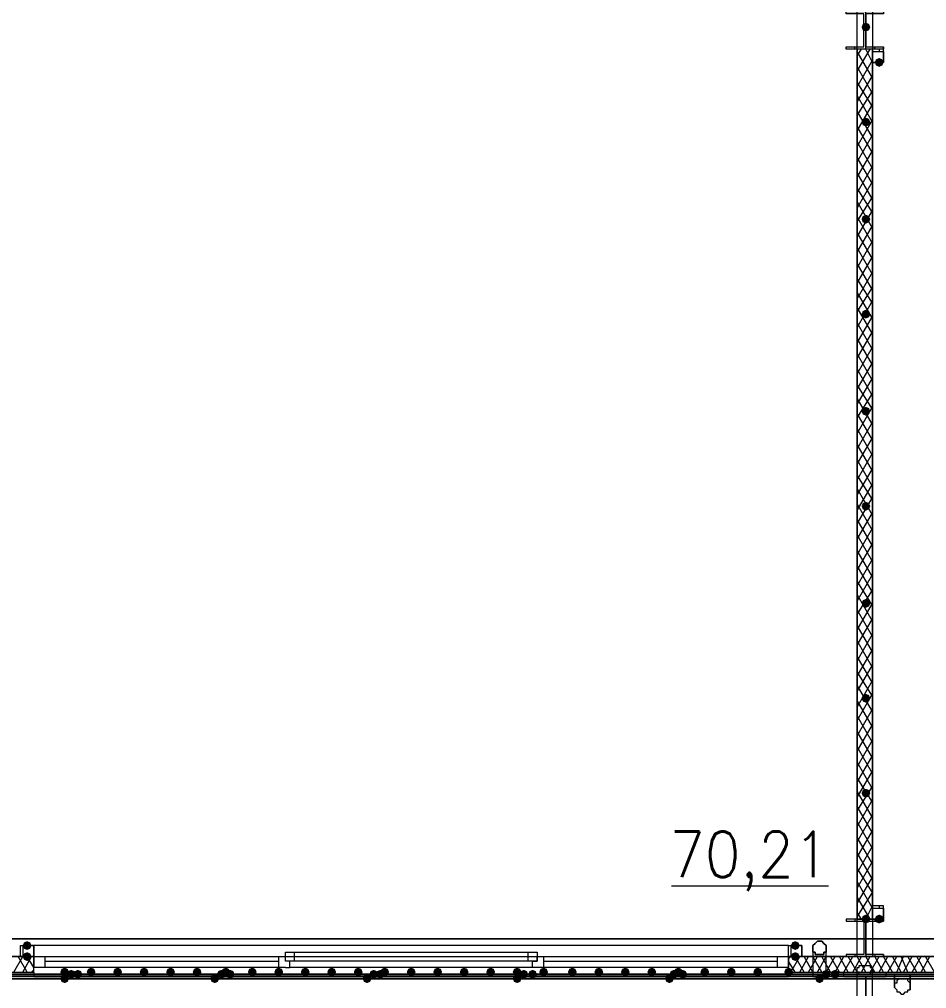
# Model space of a CAD drawing. Header units: millimetres. Extents: x 0 to 420, y 0 to 297.
# Drawn here: x 348.76 to 366.16, y 104.97 to 123.55 of the extents above; entities that cross this region are included whole.
import ezdxf

# ---------------------------------------------------------------- set-up
doc = ezdxf.new("R2010")
doc.units = ezdxf.units.MM
doc.styles.get("Standard").update_dxf_attribs({"font": 'STANDARD'})

msp = doc.modelspace()

# ---------------------------------------------------------------- hatches: boundary and pattern name
for color, points in [(7, [(365.082667, 123.401667), (365.057796, 123.341871), (364.998, 123.317), (364.938204, 123.341871), (364.913333, 123.401667), (364.938204, 123.461462), (364.998, 123.486333), (365.057796, 123.461463)]), (7, [(365.336667, 122.724333), (365.311796, 122.664537), (365.252, 122.639667), (365.192204, 122.664537), (365.167333, 122.724333), (365.192204, 122.784129), (365.252, 122.809), (365.311796, 122.784129)]), (7, [(365.082667, 121.581333), (365.057796, 121.521537), (364.998, 121.496667), (364.938204, 121.521537), (364.913333, 121.581333), (364.938204, 121.641129), (364.998, 121.666), (365.057796, 121.641129)]), (7, [(365.082667, 119.718667), (365.057796, 119.658871), (364.998, 119.634), (364.938204, 119.658871), (364.913333, 119.718667), (364.938204, 119.778462), (364.998, 119.803333), (365.057796, 119.778463)]), (7, [(365.082667, 117.898333), (365.057796, 117.838538), (364.998, 117.813667), (364.938204, 117.838538), (364.913333, 117.898333), (364.938204, 117.958129), (364.998, 117.983), (365.057796, 117.958129)]), (7, [(365.082667, 116.035667), (365.057796, 115.975871), (364.998, 115.951), (364.938204, 115.975871), (364.913333, 116.035667), (364.938204, 116.095462), (364.998, 116.120333), (365.057796, 116.095463)]), (7, [(365.082667, 114.215333), (365.057796, 114.155538), (364.998, 114.130667), (364.938204, 114.155538), (364.913333, 114.215333), (364.938204, 114.275129), (364.998, 114.3), (365.057796, 114.275129)]), (7, [(365.082667, 112.352667), (365.057796, 112.292871), (364.998, 112.268), (364.938204, 112.292871), (364.913333, 112.352667), (364.938204, 112.412462), (364.998, 112.437333), (365.057796, 112.412463)]), (7, [(365.082667, 110.532333), (365.057796, 110.472537), (364.998, 110.447667), (364.938204, 110.472537), (364.913333, 110.532333), (364.938204, 110.592129), (364.998, 110.617), (365.057796, 110.592129)]), (7, [(365.082667, 108.712), (365.057796, 108.652204), (364.998, 108.627333), (364.938204, 108.652204), (364.913333, 108.712), (364.938204, 108.771796), (364.998, 108.796667), (365.057796, 108.771796)]), (7, [(365.082667, 106.299), (365.057796, 106.239204), (364.998, 106.214333), (364.938204, 106.239204), (364.913333, 106.299), (364.938204, 106.358796), (364.998, 106.383667), (365.057796, 106.358796)]), (7, [(365.336667, 106.299), (365.311796, 106.239204), (365.252, 106.214333), (365.192204, 106.239204), (365.167333, 106.299), (365.192204, 106.358796), (365.252, 106.383667), (365.311796, 106.358796)]), (7, [(348.996, 105.791), (348.971129, 105.731204), (348.911333, 105.706333), (348.851537, 105.731204), (348.826667, 105.791), (348.851537, 105.850796), (348.911333, 105.875667), (348.971129, 105.850796)]), (7, [(363.728, 105.791), (363.703129, 105.731204), (363.643333, 105.706333), (363.583538, 105.731204), (363.558667, 105.791), (363.583537, 105.850796), (363.643333, 105.875667), (363.703129, 105.850796)]), (7, [(348.996, 105.579333), (348.971129, 105.519537), (348.911333, 105.494667), (348.851537, 105.519537), (348.826667, 105.579333), (348.851537, 105.639129), (348.911333, 105.664), (348.971129, 105.639129)]), (7, [(363.728, 105.579333), (363.703129, 105.519537), (363.643333, 105.494667), (363.583538, 105.519537), (363.558667, 105.579333), (363.583537, 105.639129), (363.643333, 105.664), (363.703129, 105.639129)]), (7, [(349.715667, 105.283), (349.690796, 105.223204), (349.631, 105.198333), (349.571204, 105.223204), (349.546333, 105.283), (349.571204, 105.342796), (349.631, 105.367667), (349.690796, 105.342796)]), (254, [(349.715667, 105.156), (349.690796, 105.096204), (349.631, 105.071333), (349.571204, 105.096204), (349.546333, 105.156), (349.571204, 105.215796), (349.631, 105.240667), (349.690796, 105.215796)]), (254, [(349.842667, 105.240667), (349.817796, 105.180871), (349.758, 105.156), (349.698204, 105.180871), (349.673333, 105.240667), (349.698204, 105.300462), (349.758, 105.325333), (349.817796, 105.300463)]), (254, [(349.969667, 105.240667), (349.944796, 105.180871), (349.885, 105.156), (349.825204, 105.180871), (349.800333, 105.240667), (349.825204, 105.300462), (349.885, 105.325333), (349.944796, 105.300463)]), (254, [(349.969667, 105.240667), (349.944796, 105.180871), (349.885, 105.156), (349.825204, 105.180871), (349.800333, 105.240667), (349.825204, 105.300462), (349.885, 105.325333), (349.944796, 105.300463)]), (7, [(350.223667, 105.283), (350.198796, 105.223204), (350.139, 105.198333), (350.079204, 105.223204), (350.054333, 105.283), (350.079204, 105.342796), (350.139, 105.367667), (350.198796, 105.342796)]), (7, [(350.731667, 105.283), (350.706796, 105.223204), (350.647, 105.198333), (350.587204, 105.223204), (350.562333, 105.283), (350.587204, 105.342796), (350.647, 105.367667), (350.706796, 105.342796)]), (7, [(351.239667, 105.283), (351.214796, 105.223204), (351.155, 105.198333), (351.095204, 105.223204), (351.070333, 105.283), (351.095204, 105.342796), (351.155, 105.367667), (351.214796, 105.342796)]), (7, [(351.747667, 105.283), (351.722796, 105.223204), (351.663, 105.198333), (351.603204, 105.223204), (351.578333, 105.283), (351.603204, 105.342796), (351.663, 105.367667), (351.722796, 105.342796)]), (7, [(352.255667, 105.283), (352.230796, 105.223204), (352.171, 105.198333), (352.111204, 105.223204), (352.086333, 105.283), (352.111204, 105.342796), (352.171, 105.367667), (352.230796, 105.342796)]), (254, [(352.594333, 105.156), (352.569462, 105.096204), (352.509667, 105.071333), (352.449871, 105.096204), (352.425, 105.156), (352.449871, 105.215796), (352.509667, 105.240667), (352.569462, 105.215796)]), (254, [(352.721333, 105.240667), (352.696462, 105.180871), (352.636667, 105.156), (352.576871, 105.180871), (352.552, 105.240667), (352.576871, 105.300462), (352.636667, 105.325333), (352.696462, 105.300463)]), (7, [(352.806, 105.283), (352.781129, 105.223204), (352.721333, 105.198333), (352.661538, 105.223204), (352.636667, 105.283), (352.661537, 105.342796), (352.721333, 105.367667), (352.781129, 105.342796)]), (254, [(352.890667, 105.240667), (352.865796, 105.180871), (352.806, 105.156), (352.746204, 105.180871), (352.721333, 105.240667), (352.746204, 105.300462), (352.806, 105.325333), (352.865796, 105.300463)]), (254, [(352.890667, 105.240667), (352.865796, 105.180871), (352.806, 105.156), (352.746204, 105.180871), (352.721333, 105.240667), (352.746204, 105.300462), (352.806, 105.325333), (352.865796, 105.300463)]), (7, [(353.314, 105.283), (353.289129, 105.223204), (353.229333, 105.198333), (353.169537, 105.223204), (353.144667, 105.283), (353.169537, 105.342796), (353.229333, 105.367667), (353.289129, 105.342796)]), (7, [(353.822, 105.283), (353.797129, 105.223204), (353.737333, 105.198333), (353.677538, 105.223204), (353.652667, 105.283), (353.677537, 105.342796), (353.737333, 105.367667), (353.797129, 105.342796)]), (7, [(354.33, 105.283), (354.305129, 105.223204), (354.245333, 105.198333), (354.185538, 105.223204), (354.160667, 105.283), (354.185537, 105.342796), (354.245333, 105.367667), (354.305129, 105.342796)]), (7, [(354.838, 105.283), (354.813129, 105.223204), (354.753333, 105.198333), (354.693537, 105.223204), (354.668667, 105.283), (354.693537, 105.342796), (354.753333, 105.367667), (354.813129, 105.342796)]), (7, [(355.346, 105.283), (355.321129, 105.223204), (355.261333, 105.198333), (355.201537, 105.223204), (355.176667, 105.283), (355.201537, 105.342796), (355.261333, 105.367667), (355.321129, 105.342796)]), (254, [(355.515333, 105.156), (355.490463, 105.096204), (355.430667, 105.071333), (355.370871, 105.096204), (355.346, 105.156), (355.370871, 105.215796), (355.430667, 105.240667), (355.490462, 105.215796)]), (254, [(355.642333, 105.240667), (355.617462, 105.180871), (355.557667, 105.156), (355.497871, 105.180871), (355.473, 105.240667), (355.497871, 105.300462), (355.557667, 105.325333), (355.617462, 105.300463)]), (254, [(355.769333, 105.240667), (355.744462, 105.180871), (355.684667, 105.156), (355.624871, 105.180871), (355.6, 105.240667), (355.624871, 105.300462), (355.684667, 105.325333), (355.744462, 105.300463)]), (254, [(355.769333, 105.240667), (355.744462, 105.180871), (355.684667, 105.156), (355.624871, 105.180871), (355.6, 105.240667), (355.624871, 105.300462), (355.684667, 105.325333), (355.744462, 105.300463)]), (7, [(355.854, 105.283), (355.829129, 105.223204), (355.769333, 105.198333), (355.709538, 105.223204), (355.684667, 105.283), (355.709537, 105.342796), (355.769333, 105.367667), (355.829129, 105.342796)]), (7, [(356.362, 105.283), (356.337129, 105.223204), (356.277333, 105.198333), (356.217538, 105.223204), (356.192667, 105.283), (356.217537, 105.342796), (356.277333, 105.367667), (356.337129, 105.342796)]), (7, [(356.87, 105.283), (356.845129, 105.223204), (356.785333, 105.198333), (356.725537, 105.223204), (356.700667, 105.283), (356.725537, 105.342796), (356.785333, 105.367667), (356.845129, 105.342796)]), (7, [(357.378, 105.283), (357.353129, 105.223204), (357.293333, 105.198333), (357.233538, 105.223204), (357.208667, 105.283), (357.233537, 105.342796), (357.293333, 105.367667), (357.353129, 105.342796)]), (7, [(357.886, 105.283), (357.861129, 105.223204), (357.801333, 105.198333), (357.741537, 105.223204), (357.716667, 105.283), (357.741537, 105.342796), (357.801333, 105.367667), (357.861129, 105.342796)]), (7, [(358.394, 105.283), (358.369129, 105.223204), (358.309333, 105.198333), (358.249537, 105.223204), (358.224667, 105.283), (358.249537, 105.342796), (358.309333, 105.367667), (358.369129, 105.342796)]), (254, [(358.394, 105.156), (358.369129, 105.096204), (358.309333, 105.071333), (358.249537, 105.096204), (358.224667, 105.156), (358.249537, 105.215796), (358.309333, 105.240667), (358.369129, 105.215796)]), (254, [(358.521, 105.240667), (358.496129, 105.180871), (358.436333, 105.156), (358.376537, 105.180871), (358.351667, 105.240667), (358.376537, 105.300462), (358.436333, 105.325333), (358.496129, 105.300463)]), (254, [(358.690333, 105.240667), (358.665462, 105.180871), (358.605667, 105.156), (358.545871, 105.180871), (358.521, 105.240667), (358.545871, 105.300462), (358.605667, 105.325333), (358.665462, 105.300463)]), (254, [(358.690333, 105.240667), (358.665462, 105.180871), (358.605667, 105.156), (358.545871, 105.180871), (358.521, 105.240667), (358.545871, 105.300462), (358.605667, 105.325333), (358.665462, 105.300463)]), (7, [(358.902, 105.283), (358.877129, 105.223204), (358.817333, 105.198333), (358.757538, 105.223204), (358.732667, 105.283), (358.757537, 105.342796), (358.817333, 105.367667), (358.877129, 105.342796)]), (7, [(359.452333, 105.283), (359.427462, 105.223204), (359.367667, 105.198333), (359.307871, 105.223204), (359.283, 105.283), (359.307871, 105.342796), (359.367667, 105.367667), (359.427462, 105.342796)]), (7, [(359.960333, 105.283), (359.935462, 105.223204), (359.875667, 105.198333), (359.815871, 105.223204), (359.791, 105.283), (359.815871, 105.342796), (359.875667, 105.367667), (359.935462, 105.342796)]), (7, [(360.468333, 105.283), (360.443463, 105.223204), (360.383667, 105.198333), (360.323871, 105.223204), (360.299, 105.283), (360.323871, 105.342796), (360.383667, 105.367667), (360.443462, 105.342796)]), (7, [(360.976333, 105.283), (360.951462, 105.223204), (360.891667, 105.198333), (360.831871, 105.223204), (360.807, 105.283), (360.831871, 105.342796), (360.891667, 105.367667), (360.951462, 105.342796)]), (254, [(361.315, 105.156), (361.290129, 105.096204), (361.230333, 105.071333), (361.170538, 105.096204), (361.145667, 105.156), (361.170537, 105.215796), (361.230333, 105.240667), (361.290129, 105.215796)]), (254, [(361.399667, 105.240667), (361.374796, 105.180871), (361.315, 105.156), (361.255204, 105.180871), (361.230333, 105.240667), (361.255204, 105.300462), (361.315, 105.325333), (361.374796, 105.300463)]), (7, [(361.484333, 105.283), (361.459462, 105.223204), (361.399667, 105.198333), (361.339871, 105.223204), (361.315, 105.283), (361.339871, 105.342796), (361.399667, 105.367667), (361.459462, 105.342796)]), (254, [(361.569, 105.240667), (361.544129, 105.180871), (361.484333, 105.156), (361.424537, 105.180871), (361.399667, 105.240667), (361.424537, 105.300462), (361.484333, 105.325333), (361.544129, 105.300463)]), (254, [(361.569, 105.240667), (361.544129, 105.180871), (361.484333, 105.156), (361.424537, 105.180871), (361.399667, 105.240667), (361.424537, 105.300462), (361.484333, 105.325333), (361.544129, 105.300463)]), (7, [(361.992333, 105.283), (361.967462, 105.223204), (361.907667, 105.198333), (361.847871, 105.223204), (361.823, 105.283), (361.847871, 105.342796), (361.907667, 105.367667), (361.967462, 105.342796)]), (7, [(362.500333, 105.283), (362.475462, 105.223204), (362.415667, 105.198333), (362.355871, 105.223204), (362.331, 105.283), (362.355871, 105.342796), (362.415667, 105.367667), (362.475462, 105.342796)]), (7, [(363.008333, 105.283), (362.983462, 105.223204), (362.923667, 105.198333), (362.863871, 105.223204), (362.839, 105.283), (362.863871, 105.342796), (362.923667, 105.367667), (362.983462, 105.342796)]), (7, [(363.601, 105.283), (363.576129, 105.223204), (363.516333, 105.198333), (363.456537, 105.223204), (363.431667, 105.283), (363.456537, 105.342796), (363.516333, 105.367667), (363.576129, 105.342796)]), (254, [(364.193667, 105.156), (364.168796, 105.096204), (364.109, 105.071333), (364.049204, 105.096204), (364.024333, 105.156), (364.049204, 105.215796), (364.109, 105.240667), (364.168796, 105.215796)]), (254, [(364.320667, 105.240667), (364.295796, 105.180871), (364.236, 105.156), (364.176204, 105.180871), (364.151333, 105.240667), (364.176204, 105.300462), (364.236, 105.325333), (364.295796, 105.300463)]), (254, [(364.49, 105.240667), (364.465129, 105.180871), (364.405333, 105.156), (364.345537, 105.180871), (364.320667, 105.240667), (364.345537, 105.300462), (364.405333, 105.325333), (364.465129, 105.300463)]), (254, [(364.49, 105.240667), (364.465129, 105.180871), (364.405333, 105.156), (364.345537, 105.180871), (364.320667, 105.240667), (364.345537, 105.300462), (364.405333, 105.325333), (364.465129, 105.300463)])]:
    msp.add_hatch(color=color).paths.add_polyline_path(points, flags=0)
h = msp.add_hatch(color=7)
h.paths.add_polyline_path([(382.947333, 105.156), (120.904, 105.156), (382.947333, 105.240667)], flags=0)
h.paths.add_polyline_path([(120.904, 105.156), (382.947333, 105.240667), (120.904, 105.240667)], flags=0)

# ---------------------------------------------------------------- linework, layer by layer
at = {"color": 7, "lineweight": 0}
for points in [[(394.335, 222.25), (260.265333, 222.25), (260.265333, 191.219667), (243.586, 191.219667), (243.586, 222.25), (109.516333, 222.25), (109.516333, 105.579333), (243.586, 105.579333), (243.586, 136.609667), (260.265333, 136.609667), (260.265333, 105.579333), (394.335, 105.579333)], [(243.586, 221.869), (243.586, 191.219667), (260.265333, 191.219667), (260.265333, 221.869), (393.954, 221.869), (393.954, 105.918), (260.265333, 105.918), (260.265333, 136.609667), (243.586, 136.609667), (243.586, 105.918), (109.897333, 105.918), (109.897333, 221.869)], [(365.336667, 122.978333), (364.617, 122.978333), (364.617, 123.020667), (364.955667, 123.020667), (364.955667, 123.655667), (364.617, 123.655667), (364.617, 123.698), (365.336667, 123.698), (365.336667, 123.655667), (364.998, 123.655667), (364.998, 123.020667), (365.336667, 123.020667)], [(364.828667, 122.978333), (364.828667, 106.299), (365.125, 106.299), (365.125, 122.978333)], [(365.336667, 122.978333), (365.125, 122.978333), (365.125, 122.724333), (365.336667, 122.724333)], [(365.336667, 122.936), (365.336667, 122.724333), (365.125, 122.724333), (365.125, 122.936)], [(365.336667, 106.553), (365.125, 106.553), (365.125, 106.299), (365.336667, 106.299)], [(365.336667, 106.510667), (365.336667, 106.299), (365.125, 106.299), (365.125, 106.510667)], [(365.336667, 106.299), (364.617, 106.299), (364.617, 106.256667), (364.955667, 106.256667), (364.955667, 105.621667), (364.617, 105.621667), (364.617, 105.579333), (365.336667, 105.579333), (365.336667, 105.621667), (364.998, 105.621667), (364.998, 106.256667), (365.336667, 106.256667)], [(348.784333, 105.791), (349.038333, 105.791), (349.038333, 105.579333), (348.784333, 105.579333)], [(348.826667, 105.791), (348.826667, 105.579333), (349.038333, 105.579333), (349.038333, 105.791)], [(363.516333, 105.791), (363.770333, 105.791), (363.770333, 105.579333), (363.516333, 105.579333)], [(363.558667, 105.791), (363.558667, 105.579333), (363.770333, 105.579333), (363.770333, 105.791)], [(363.982, 105.748667), (363.982, 105.791), (364.024333, 105.833333), (364.066667, 105.875667), (364.109, 105.875667), (364.151333, 105.875667), (364.193667, 105.833333), (364.236, 105.791), (364.236, 105.748667), (364.236, 105.706333), (364.236, 105.664), (364.193667, 105.664), (364.193667, 105.621667), (364.151333, 105.621667), (364.109, 105.621667), (364.066667, 105.621667), (364.024333, 105.621667), (364.024333, 105.664), (363.982, 105.664), (363.982, 105.706333), (363.982, 105.748667), (363.982, 105.706333), (363.982, 105.664), (364.024333, 105.664), (364.024333, 105.621667), (364.066667, 105.621667), (364.109, 105.621667), (364.151333, 105.621667), (364.193667, 105.621667), (364.193667, 105.664), (364.236, 105.664), (364.236, 105.706333), (364.236, 105.748667), (364.236, 105.791), (364.193667, 105.833333), (364.151333, 105.875667), (364.109, 105.875667), (364.066667, 105.875667), (364.024333, 105.833333), (363.982, 105.791)], [(364.236, 105.748667), (364.236, 105.791), (364.193667, 105.833333), (364.151333, 105.875667), (364.109, 105.875667), (364.066667, 105.875667), (364.024333, 105.833333), (363.982, 105.791), (363.982, 105.748667), (363.982, 105.706333), (363.982, 105.664), (364.024333, 105.664), (364.024333, 105.621667), (364.066667, 105.621667), (364.109, 105.621667), (364.151333, 105.621667), (364.193667, 105.621667), (364.193667, 105.664), (364.236, 105.664), (364.236, 105.706333)], [(349.038333, 105.579333), (349.038333, 105.367667)], [(353.864333, 105.664), (354.033667, 105.664), (354.033667, 105.494667), (353.864333, 105.494667)], [(358.690333, 105.494667), (358.521, 105.494667), (358.521, 105.664), (358.690333, 105.664)], [(363.516333, 105.579333), (363.516333, 105.367667)], [(364.998, 105.41), (365.040333, 105.41), (365.082667, 105.41), (365.082667, 105.367667), (365.125, 105.367667), (365.125, 105.325333), (365.125, 105.283), (365.082667, 105.283), (365.082667, 105.240667), (365.040333, 105.240667), (364.998, 105.240667), (364.955667, 105.240667), (364.913333, 105.240667), (364.871, 105.240667), (364.871, 105.283), (364.828667, 105.283), (364.828667, 105.325333), (364.828667, 105.367667), (364.871, 105.367667), (364.871, 105.41), (364.913333, 105.41), (364.955667, 105.41)], [(382.947333, 105.156), (120.904, 105.156), (382.947333, 105.240667)], [(120.904, 105.156), (382.947333, 105.240667), (120.904, 105.240667)], [(364.998, 105.198333), (347.599, 105.198333), (347.599, 104.817333), (364.998, 104.817333)], [(363.982, 105.198333), (364.024333, 105.198333), (364.066667, 105.156), (364.109, 105.156), (364.151333, 105.156), (364.193667, 105.198333), (364.236, 105.198333), (364.193667, 105.198333), (364.151333, 105.198333), (364.109, 105.198333), (364.066667, 105.198333), (364.024333, 105.198333)], [(382.735667, 105.198333), (364.998, 105.198333), (364.998, 104.817333), (382.735667, 104.817333)], [(365.548333, 105.029), (365.548333, 104.986667), (365.590667, 104.944333), (365.590667, 104.902), (365.633, 104.902), (365.675333, 104.859667), (365.717667, 104.859667), (365.76, 104.902), (365.802333, 104.902), (365.802333, 104.944333), (365.844667, 104.944333), (365.844667, 104.986667), (365.844667, 105.029), (365.844667, 105.071333), (365.802333, 105.113667), (365.802333, 105.156), (365.76, 105.156), (365.717667, 105.156), (365.675333, 105.156), (365.633, 105.156), (365.590667, 105.113667), (365.590667, 105.071333), (365.548333, 105.071333)], [(365.844667, 105.029), (365.844667, 105.071333), (365.802333, 105.113667), (365.802333, 105.156), (365.76, 105.156), (365.717667, 105.156), (365.675333, 105.156), (365.633, 105.156), (365.590667, 105.113667), (365.590667, 105.071333), (365.548333, 105.071333), (365.548333, 105.029), (365.548333, 104.986667), (365.590667, 104.944333), (365.590667, 104.902), (365.633, 104.902), (365.675333, 104.859667), (365.717667, 104.859667), (365.76, 104.902), (365.802333, 104.902), (365.802333, 104.944333), (365.844667, 104.944333), (365.844667, 104.986667)]]:
    msp.add_lwpolyline(points, close=True, dxfattribs=at)
at = {"color": 254, "lineweight": 0}
msp.add_lwpolyline([(243.586, 221.869), (109.897333, 221.869), (109.897333, 105.918), (243.586, 105.918), (243.586, 136.609667), (260.265333, 136.609667), (260.265333, 105.918), (393.954, 105.918), (393.954, 221.869), (260.265333, 221.869), (260.265333, 191.219667), (243.586, 191.219667)], close=True, dxfattribs=at)
at = {"color": 43, "lineweight": 0}
for points in [[(364.828667, 140.081), (347.726, 140.081), (347.726, 105.579333), (364.828667, 105.579333)], [(394.335, 140.081), (365.125, 140.081), (365.125, 105.579333), (394.335, 105.579333)]]:
    msp.add_lwpolyline(points, close=True, dxfattribs=at)
at = {"color": 7, "lineweight": 0}
for points in [[(364.998, 122.978333), (364.998, 123.698)], [(364.617, 122.978333), (364.617, 123.020667)], [(364.786333, 122.978333), (364.786333, 123.020667)], [(364.828667, 122.851333), (364.913333, 122.978333)], [(364.828667, 122.555), (365.082667, 122.978333)], [(365.125, 122.428), (364.828667, 122.936)], [(365.125, 122.724333), (364.998, 122.978333)], [(365.167333, 122.978333), (365.167333, 123.020667)], [(365.252, 122.978333), (365.252, 122.936)], [(365.336667, 122.978333), (365.336667, 123.020667)], [(364.828667, 122.258667), (365.125, 122.766667)], [(365.125, 122.131667), (364.828667, 122.639667)], [(364.828667, 121.962333), (365.125, 122.470333)], [(365.125, 121.877667), (364.828667, 122.343333)], [(364.828667, 121.708333), (365.125, 122.174)], [(365.125, 121.581333), (364.828667, 122.089333)], [(364.828667, 121.412), (365.125, 121.92)], [(365.125, 121.285), (364.828667, 121.793)], [(364.828667, 121.115667), (365.125, 121.623667)], [(365.125, 120.988667), (364.828667, 121.496667)], [(364.828667, 120.819333), (365.125, 121.327333)], [(365.125, 120.692333), (364.828667, 121.200333)], [(364.828667, 120.523), (365.125, 121.031)], [(365.125, 120.396), (364.828667, 120.904)], [(364.828667, 120.226667), (365.125, 120.734667)], [(365.125, 120.099667), (364.828667, 120.607667)], [(364.828667, 119.930333), (365.125, 120.438333)], [(365.125, 119.845667), (364.828667, 120.311333)], [(364.828667, 119.676333), (365.125, 120.142)], [(365.125, 119.549333), (364.828667, 120.057333)], [(364.828667, 119.38), (365.125, 119.888)], [(365.125, 119.253), (364.828667, 119.761)], [(364.828667, 119.083667), (365.125, 119.591667)], [(365.125, 118.956667), (364.828667, 119.464667)], [(364.828667, 118.787333), (365.125, 119.295333)], [(365.125, 118.660333), (364.828667, 119.168333)], [(364.828667, 118.491), (365.125, 118.999)], [(365.125, 118.364), (364.828667, 118.872)], [(364.828667, 118.194667), (365.125, 118.702667)], [(365.125, 118.11), (364.828667, 118.575667)], [(364.828667, 117.940667), (365.125, 118.406333)], [(365.125, 117.813667), (364.828667, 118.321667)], [(364.828667, 117.644333), (365.125, 118.152333)], [(365.125, 117.517333), (364.828667, 118.025333)], [(364.828667, 117.348), (365.125, 117.856)], [(365.125, 117.221), (364.828667, 117.729)], [(364.828667, 117.051667), (365.125, 117.559667)], [(365.125, 116.924667), (364.828667, 117.432667)], [(364.828667, 116.755333), (365.125, 117.263333)], [(365.125, 116.628333), (364.828667, 117.136333)], [(364.828667, 116.459), (365.125, 116.967)], [(365.125, 116.332), (364.828667, 116.84)], [(364.828667, 116.162667), (365.125, 116.670667)], [(365.125, 116.078), (364.828667, 116.543667)], [(364.828667, 115.908667), (365.125, 116.374333)], [(365.125, 115.781667), (364.828667, 116.289667)], [(364.828667, 115.612333), (365.125, 116.120333)], [(365.125, 115.485333), (364.828667, 115.993333)], [(364.828667, 115.316), (365.125, 115.824)], [(365.125, 115.189), (364.828667, 115.697)], [(364.828667, 115.019667), (365.125, 115.527667)], [(365.125, 114.892667), (364.828667, 115.400667)], [(364.828667, 114.723333), (365.125, 115.231333)], [(365.125, 114.596333), (364.828667, 115.104333)], [(364.828667, 114.427), (365.125, 114.935)], [(365.125, 114.342333), (364.828667, 114.808)], [(364.828667, 114.130667), (365.125, 114.638667)], [(365.125, 114.046), (364.828667, 114.554)], [(364.828667, 113.876667), (365.125, 114.384667)], [(365.125, 113.749667), (364.828667, 114.257667)], [(364.828667, 113.580333), (365.125, 114.088333)], [(365.125, 113.453333), (364.828667, 113.961333)], [(364.828667, 113.284), (365.125, 113.792)], [(365.125, 113.157), (364.828667, 113.665)], [(364.828667, 112.987667), (365.125, 113.495667)], [(365.125, 112.860667), (364.828667, 113.368667)], [(364.828667, 112.691333), (365.125, 113.199333)], [(365.125, 112.564333), (364.828667, 113.072333)], [(364.828667, 112.395), (365.125, 112.903)], [(365.125, 112.310333), (364.828667, 112.776)], [(364.828667, 112.141), (365.125, 112.606667)], [(365.125, 112.014), (364.828667, 112.522)], [(364.828667, 111.844667), (365.125, 112.352667)], [(365.125, 111.717667), (364.828667, 112.225667)], [(364.828667, 111.548333), (365.125, 112.056333)], [(365.125, 111.421333), (364.828667, 111.929333)], [(364.828667, 111.252), (365.125, 111.76)], [(365.125, 111.125), (364.828667, 111.633)], [(364.828667, 110.955667), (365.125, 111.463667)], [(365.125, 110.828667), (364.828667, 111.336667)], [(364.828667, 110.659333), (365.125, 111.167333)], [(365.125, 110.574667), (364.828667, 111.040333)], [(364.828667, 110.363), (365.125, 110.871)], [(365.125, 110.278333), (364.828667, 110.786333)], [(364.828667, 110.109), (365.125, 110.617)], [(365.125, 109.982), (364.828667, 110.49)], [(364.828667, 109.812667), (365.125, 110.320667)], [(365.125, 109.685667), (364.828667, 110.193667)], [(364.828667, 109.516333), (365.125, 110.024333)], [(365.125, 109.389333), (364.828667, 109.897333)], [(364.828667, 109.22), (365.125, 109.728)], [(365.125, 109.093), (364.828667, 109.601)], [(364.828667, 108.923667), (365.125, 109.431667)], [(365.125, 108.796667), (364.828667, 109.304667)], [(364.828667, 108.627333), (365.125, 109.135333)], [(365.125, 108.542667), (364.828667, 109.008333)], [(364.828667, 108.373333), (365.125, 108.839)], [(365.125, 108.246333), (364.828667, 108.754333)], [(364.828667, 108.077), (365.125, 108.585)], [(365.125, 107.95), (364.828667, 108.458)], [(364.828667, 107.780667), (365.125, 108.288667)], [(365.125, 107.653667), (364.828667, 108.161667)], [(364.828667, 107.484333), (365.125, 107.992333)], [(365.125, 107.357333), (364.828667, 107.865333)], [(364.828667, 107.188), (365.125, 107.696)], [(365.125, 107.061), (364.828667, 107.569)], [(364.828667, 106.891667), (365.125, 107.399667)], [(365.125, 106.807), (364.828667, 107.272667)], [(364.828667, 106.595333), (365.125, 107.103333)], [(361.272667, 106.934), (364.278333, 106.934)], [(365.125, 106.510667), (364.828667, 107.018667)], [(364.828667, 106.341333), (365.125, 106.807)], [(365.082667, 106.299), (364.828667, 106.722333)], [(364.998, 106.299), (365.125, 106.553)], [(365.252, 106.553), (365.252, 106.510667)], [(364.913333, 106.299), (364.828667, 106.426)], [(364.617, 106.299), (364.617, 106.256667)], [(364.786333, 106.299), (364.786333, 106.256667)], [(364.998, 106.299), (364.998, 105.579333)], [(365.167333, 106.299), (365.167333, 106.256667)], [(365.336667, 106.299), (365.336667, 106.256667)], [(356.277333, 105.791), (349.038333, 105.791), (349.038333, 105.706333)], [(356.277333, 105.791), (349.038333, 105.791), (349.038333, 105.706333)], [(363.516333, 105.706333), (363.516333, 105.791), (356.277333, 105.791)], [(363.516333, 105.706333), (363.516333, 105.791), (356.277333, 105.791)], [(363.982, 105.748667), (363.982, 105.198333)], [(364.236, 105.198333), (364.236, 105.748667)], [(349.038333, 105.579333), (346.117333, 105.579333)], [(348.657333, 105.283), (348.826667, 105.579333)], [(348.911333, 105.283), (348.742, 105.579333)], [(348.826667, 105.283), (348.996, 105.579333)], [(349.038333, 105.367667), (348.911333, 105.579333)], [(349.038333, 105.706333), (349.038333, 105.579333), (356.277333, 105.579333)], [(349.038333, 105.706333), (349.038333, 105.579333), (356.277333, 105.579333)], [(349.038333, 105.283), (349.038333, 105.367667), (349.038333, 105.579333)], [(349.038333, 105.579333), (363.516333, 105.579333)], [(349.038333, 105.579333), (349.25, 105.579333), (349.25, 105.367667), (349.038333, 105.367667)], [(349.25, 105.579333), (353.737333, 105.579333)], [(353.864333, 105.367667), (353.737333, 105.367667), (353.737333, 105.579333), (353.864333, 105.579333)], [(353.864333, 105.367667), (353.949, 105.367667), (353.949, 105.494667), (353.864333, 105.494667), (353.864333, 105.579333)], [(354.033667, 105.664), (358.521, 105.664)], [(354.033667, 105.664), (358.521, 105.664)], [(354.033667, 105.579333), (358.521, 105.579333)], [(356.277333, 105.579333), (363.516333, 105.579333), (363.516333, 105.706333)], [(356.277333, 105.579333), (363.516333, 105.579333), (363.516333, 105.706333)], [(358.732667, 105.367667), (358.605667, 105.367667), (358.605667, 105.494667), (358.690333, 105.494667), (358.690333, 105.579333), (358.732667, 105.579333)], [(358.732667, 105.579333), (358.817333, 105.579333), (358.817333, 105.367667), (358.732667, 105.367667)], [(358.817333, 105.579333), (363.304667, 105.579333)], [(363.516333, 105.367667), (363.304667, 105.367667), (363.304667, 105.579333), (363.516333, 105.579333)], [(363.516333, 105.537), (363.558667, 105.579333)], [(363.516333, 105.283), (363.516333, 105.367667), (363.516333, 105.579333)], [(366.437333, 105.579333), (363.516333, 105.579333)], [(363.558667, 105.283), (363.728, 105.579333)], [(363.812667, 105.283), (363.643333, 105.579333)], [(363.728, 105.283), (363.897333, 105.579333)], [(363.982, 105.283), (363.812667, 105.579333)], [(363.897333, 105.283), (364.066667, 105.579333)], [(364.151333, 105.283), (363.982, 105.579333)], [(364.066667, 105.283), (364.236, 105.579333)], [(364.320667, 105.283), (364.151333, 105.579333)], [(364.236, 105.283), (364.405333, 105.579333)], [(364.49, 105.283), (364.320667, 105.579333)], [(364.405333, 105.283), (364.574667, 105.579333)], [(364.659333, 105.283), (364.49, 105.579333)], [(364.574667, 105.283), (364.744, 105.579333)], [(364.617, 105.621667), (364.617, 105.579333)], [(364.828667, 105.283), (364.659333, 105.579333)], [(364.744, 105.283), (364.913333, 105.579333)], [(364.786333, 105.621667), (364.786333, 105.579333)], [(364.998, 105.283), (364.828667, 105.579333)], [(364.913333, 105.283), (365.082667, 105.579333)], [(365.167333, 105.283), (364.998, 105.579333)], [(365.082667, 105.283), (365.252, 105.579333)], [(365.167333, 105.621667), (365.167333, 105.579333)], [(365.336667, 105.283), (365.167333, 105.579333)], [(365.252, 105.283), (365.421333, 105.579333)], [(365.336667, 105.621667), (365.336667, 105.579333)], [(365.506, 105.283), (365.336667, 105.579333)], [(365.421333, 105.283), (365.590667, 105.579333)], [(365.675333, 105.283), (365.506, 105.579333)], [(365.590667, 105.283), (365.717667, 105.579333)], [(365.802333, 105.283), (365.675333, 105.579333)], [(365.717667, 105.283), (365.887, 105.579333)], [(365.971667, 105.283), (365.802333, 105.579333)], [(365.887, 105.283), (366.056333, 105.579333)], [(366.141, 105.283), (365.971667, 105.579333)], [(366.056333, 105.283), (366.225667, 105.579333)], [(366.310333, 105.283), (366.141, 105.579333)], [(349.25, 105.494667), (353.737333, 105.494667)], [(358.521, 105.494667), (354.033667, 105.494667)], [(358.817333, 105.494667), (363.304667, 105.494667)], [(363.643333, 105.283), (363.516333, 105.494667)], [(383.243667, 105.240667), (120.904, 105.240667), (383.243667, 105.240667), (120.904, 105.240667)], [(382.947333, 105.240667), (120.904, 105.240667)], [(383.243667, 105.240667), (382.947333, 105.240667), (120.904, 105.240667)], [(383.243667, 105.240667), (120.904, 105.240667), (120.904, 105.156)], [(346.117333, 105.283), (349.038333, 105.283)], [(348.996, 105.283), (349.038333, 105.325333)], [(349.038333, 105.283), (349.038333, 105.367667)], [(349.038333, 105.283), (349.038333, 105.198333), (363.516333, 105.198333), (363.516333, 105.283)], [(353.737333, 105.367667), (349.25, 105.367667)], [(358.605667, 105.367667), (353.949, 105.367667)], [(363.304667, 105.367667), (358.817333, 105.367667)], [(363.516333, 105.283), (363.516333, 105.367667)], [(363.516333, 105.283), (366.437333, 105.283)], [(364.574667, 105.198333), (364.574667, 105.283), (364.617, 105.283), (364.659333, 105.283), (364.701667, 105.283), (364.744, 105.283), (364.786333, 105.283), (364.828667, 105.283), (364.913333, 105.283), (364.998, 105.283), (365.040333, 105.283), (365.125, 105.283), (365.167333, 105.283), (365.209667, 105.283), (365.294333, 105.283), (365.336667, 105.283), (365.379, 105.283), (365.379, 105.198333)], [(364.574667, 105.198333), (364.617, 105.198333), (364.659333, 105.198333), (364.701667, 105.198333), (364.744, 105.198333), (364.786333, 105.198333), (364.828667, 105.198333), (364.913333, 105.198333), (364.998, 105.198333), (365.040333, 105.198333), (365.125, 105.198333), (365.167333, 105.198333), (365.209667, 105.198333), (365.294333, 105.198333), (365.336667, 105.198333), (365.379, 105.198333)], [(364.828667, 100.033667), (364.828667, 105.325333)], [(365.125, 100.033667), (365.125, 105.325333)], [(365.590667, 104.944333), (365.548333, 104.986667), (365.548333, 105.029), (365.548333, 105.240667), (365.421333, 105.240667), (365.548333, 105.240667), (365.548333, 105.029), (365.548333, 104.986667), (365.590667, 104.944333)], [(365.590667, 104.944333), (365.548333, 104.986667), (365.548333, 105.029), (365.548333, 105.240667), (365.421333, 105.240667), (365.548333, 105.240667), (365.548333, 105.029), (365.548333, 104.986667), (365.590667, 104.944333)], [(365.590667, 104.944333), (365.548333, 104.986667), (365.548333, 105.029), (365.548333, 105.240667), (365.421333, 105.240667), (365.548333, 105.240667), (365.548333, 105.029), (365.548333, 104.986667), (365.590667, 104.944333)], [(365.844667, 104.944333), (365.844667, 104.986667), (365.844667, 105.029), (365.844667, 105.240667), (365.971667, 105.240667), (365.844667, 105.240667), (365.844667, 105.029), (365.844667, 104.986667), (365.844667, 104.944333)], [(365.844667, 104.944333), (365.844667, 104.986667), (365.844667, 105.029), (365.844667, 105.240667), (365.971667, 105.240667), (365.844667, 105.240667), (365.844667, 105.029), (365.844667, 104.986667), (365.844667, 104.944333)], [(365.844667, 104.944333), (365.844667, 104.986667), (365.844667, 105.029), (365.844667, 105.240667), (365.971667, 105.240667), (365.844667, 105.240667), (365.844667, 105.029), (365.844667, 104.986667), (365.844667, 104.944333)], [(120.904, 105.156), (382.947333, 105.156)]]:
    msp.add_lwpolyline(points, dxfattribs=at)

# ---------------------------------------------------------------- texts
at = {"color": 7, "insert": (361.23032, 107.975366), "char_height": 0.872032, "width": 2.56764978, "attachment_point": 1}
msp.add_mtext('70,21', dxfattribs=at)

doc.saveas('drawing.dxf')
